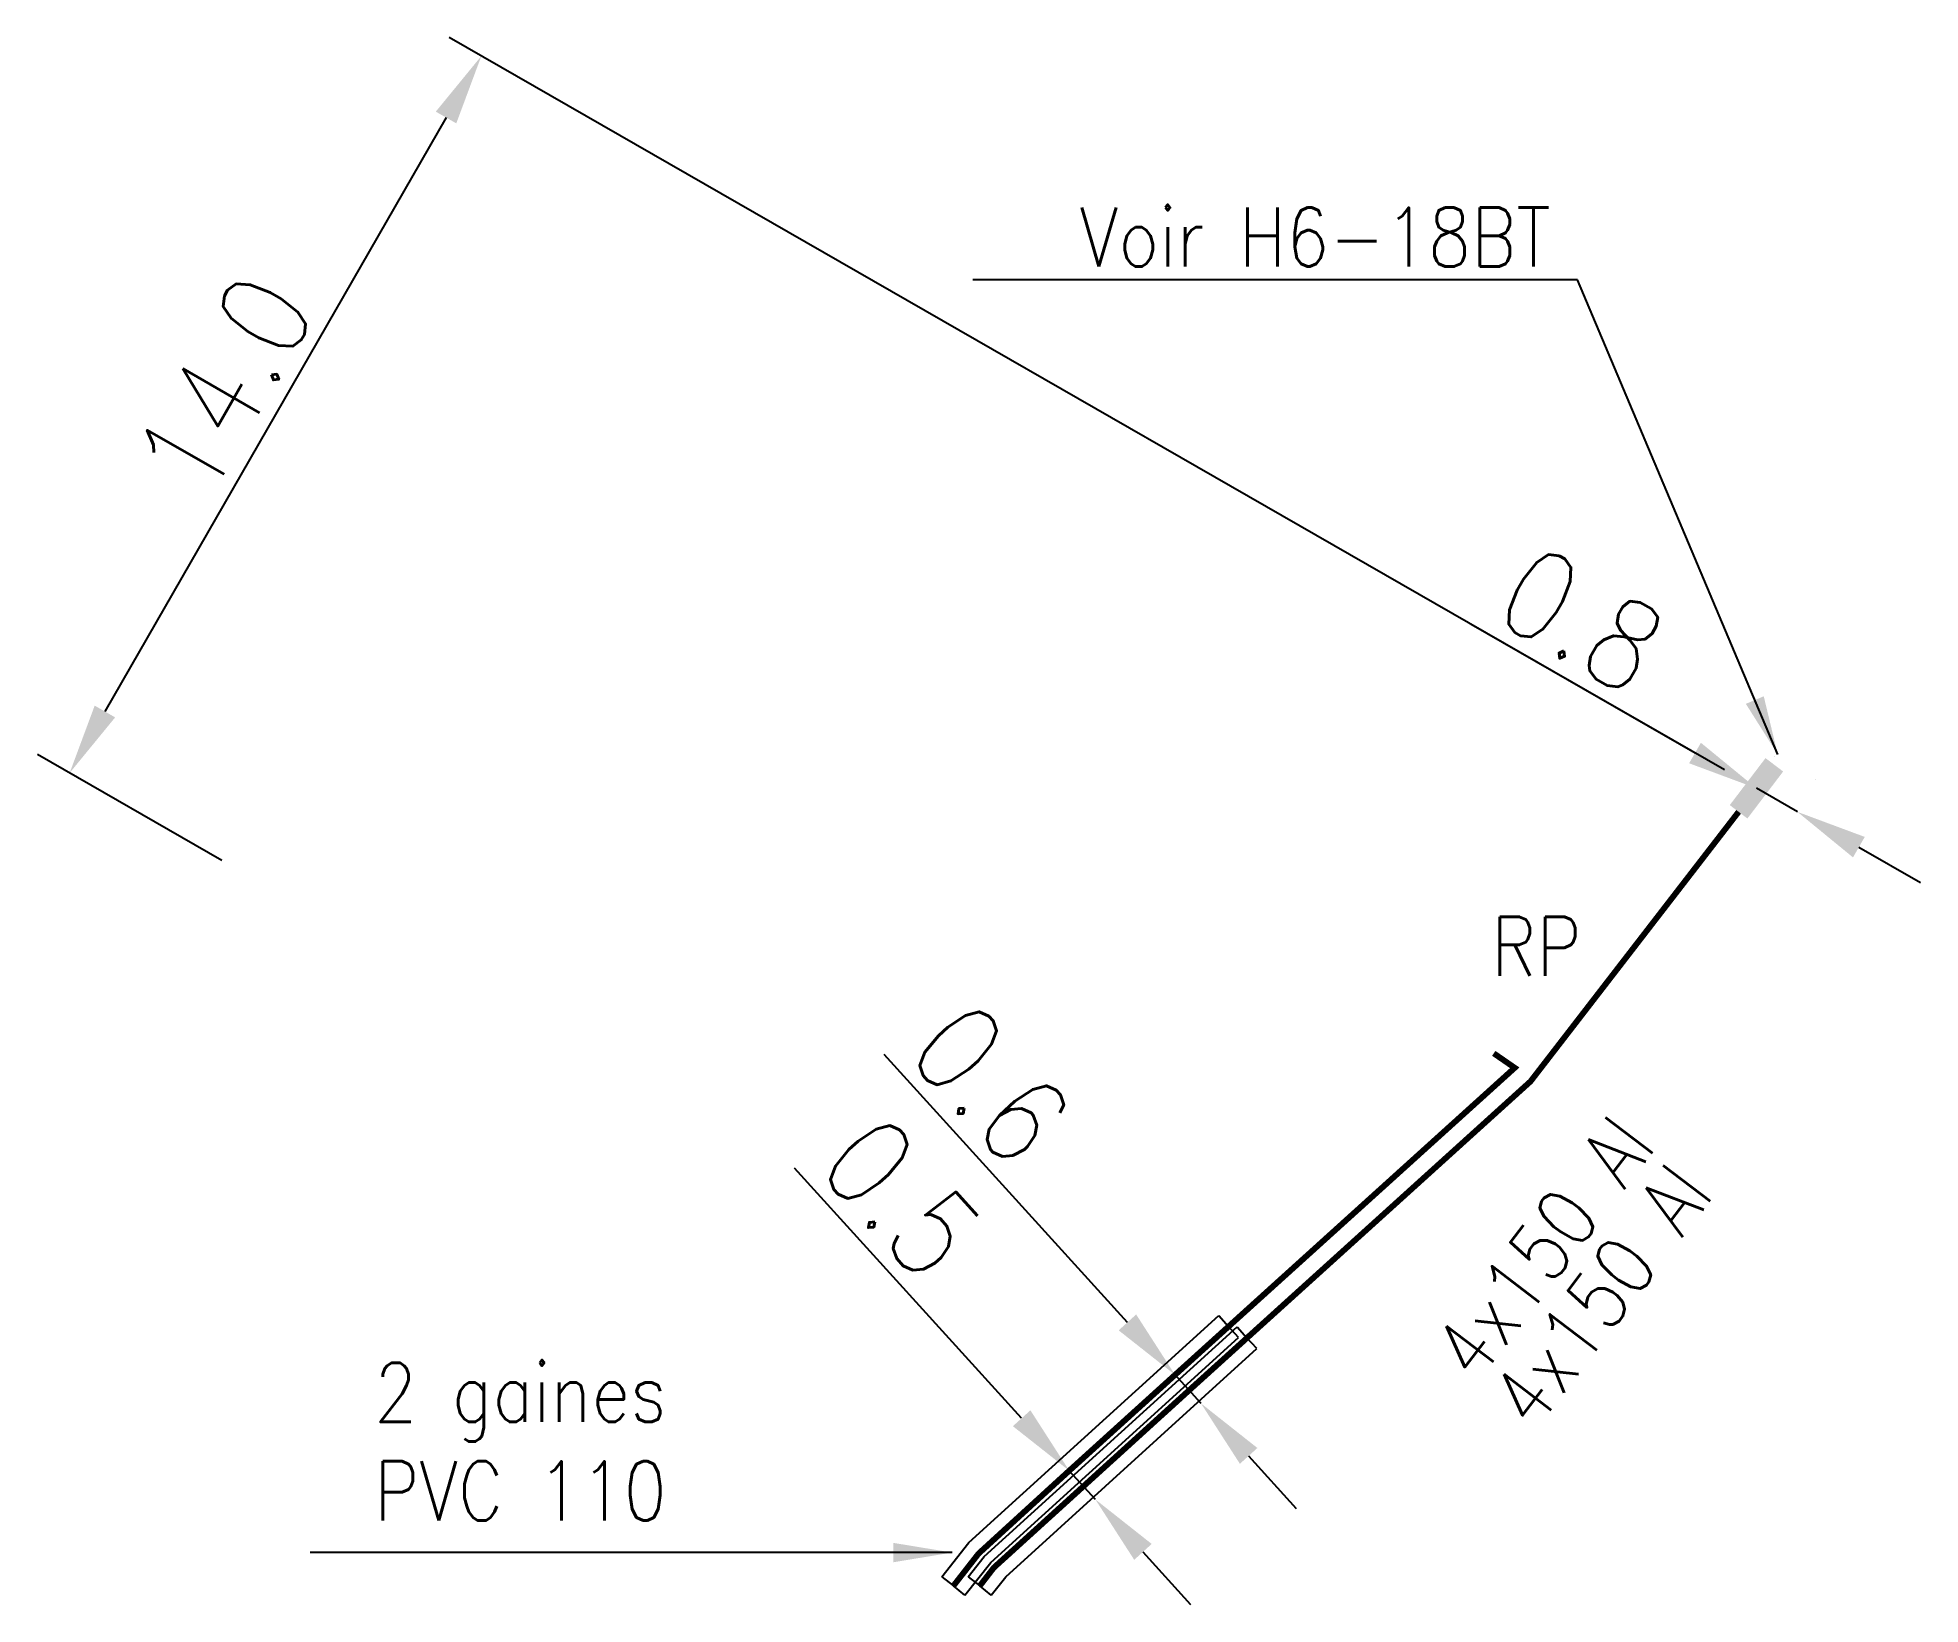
# Model space of a CAD drawing. Header units: millimetres. Extents: x 157000 to 157476, y 155000 to 155632.
# Drawn here: x 157282.9 to 157314.79, y 154999.69 to 155026.22 of the extents above.
import ezdxf
from ezdxf.enums import TextEntityAlignment as Align

# ---------------------------------------------------------------- set-up
doc = ezdxf.new("R2010")
doc.units = ezdxf.units.MM
doc.header["$PDMODE"] = 34
doc.linetypes.add('B_ST_Al', pattern=[2000, 1000, 1000])
doc.layers.get('0').update_dxf_attribs({"linetype": 'CONTINUOUS'})
doc.layers.get('Defpoints').update_dxf_attribs({"linetype": 'CONTINUOUS'})
for name, color, linetype in [('B_100', 3, 'CONTINUOUS'), ('B_110', 1, 'CONTINUOUS'), ('B_300', 7, 'CONTINUOUS'), ('B_400', 7, 'CONTINUOUS')]:
    doc.layers.add(name, color=color, linetype=linetype)
doc.styles.get("Standard").update_dxf_attribs({"font": 'romans.shx', "width": 0.85})
doc.dimstyles.get("Standard").update_dxf_attribs({"dimtxt": 1.5, "dimasz": 1.2, "dimexe": 0.625, "dimexo": 0.625, "dimgap": 0.25, "dimtad": 1, "dimdec": 1, "dimzin": 0, "dimdsep": 46, "dimtxsty": 'Standard', "dimcen": -0.5, "dimadec": 0, "dimazin": 0, "dimtfac": 1, "dimtdec": 1, "dimtmove": 0, "dimatfit": 3, "dimfxl": 1, "dimtolj": 1, "dimtzin": 0, "dimarcsym": 0})

# ---------------------------------------------------------------- blocks, each defined once
blk = doc.blocks.new('B_300_03')
at = {"color": 0, "linetype": 'Continuous'}
blk.add_solid([(-1, 0.375), (-1, -0.375), (1, 0.375), (1, -0.375)], dxfattribs=at)
at = {"color": 0, "linetype": 'Continuous', "width": 0.75, "flags": 3}
for tag, p in [('DEF_LEG', (0, -4.25)), ('DEF_COUP', (0, -6.75)), ('DEF_TYPE', (0, -9.25))]:
    blk.add_attdef(tag, text='', height=1.2, dxfattribs=at).set_placement(p, align=Align.MIDDLE)
blk = doc.blocks.new('*D23')
at = {"layer": 'B_300', "color": 0, "linetype": 'Continuous', "lineweight": -2}
for p, q in [((157311.468, 155013.818), (157289.873, 155026.219)), ((157289.817, 155024.867), (157284.041, 155014.807)), ((157286.021, 155012.286), (157282.901, 155014.078))]:
    blk.add_line(p, q, dxfattribs=at)
at = {"layer": 'B_300', "color": 0, "linetype": 'Continuous'}
for points in [[(157289.644, 155024.966), (157289.991, 155024.767), (157290.415, 155025.907)], [(157283.867, 155014.907), (157284.214, 155014.708), (157283.443, 155013.767)]]:
    blk.add_solid(points, dxfattribs=at)
at = {"layer": 'Defpoints', "color": 0, "linetype": 'Continuous'}
for p in [(157283.443, 155013.767), (157312.01, 155013.507), (157286.563, 155011.975)]:
    blk.add_point(p, dxfattribs=at)
at = {"layer": 'B_300', "color": 0, "linetype": 'Continuous', "insert": (157286.062, 155020.335), "char_height": 1.5, "attachment_point": 5, "rotation": 60.1349}
blk.add_mtext('\\A1;14.0', dxfattribs=at)
blk = doc.blocks.new('*D24')
at = {"layer": 'B_300', "color": 0, "linetype": 'Continuous', "lineweight": -2}
for p, q in [((157310.97, 155014.104), (157307.179, 155016.281)), ((157312.322, 155014.049), (157312.322, 155014.049)), ((157312.704, 155013.108), (157312.01, 155013.507)), ((157313.015, 155013.65), (157313.015, 155013.65)), ((157313.745, 155012.511), (157314.786, 155011.913))]:
    blk.add_line(p, q, dxfattribs=at)
at = {"layer": 'B_300', "color": 0, "linetype": 'Continuous'}
for points in [[(157311.069, 155014.278), (157310.87, 155013.931), (157312.01, 155013.507)], [(157313.844, 155012.684), (157313.645, 155012.337), (157312.704, 155013.108)]]:
    blk.add_solid(points, dxfattribs=at)
at = {"layer": 'Defpoints', "color": 0, "linetype": 'Continuous'}
for p in [(157312.01, 155013.507), (157312.704, 155013.108), (157312.704, 155013.108)]:
    blk.add_point(p, dxfattribs=at)
at = {"layer": 'B_300', "color": 0, "linetype": 'Continuous', "insert": (157309.052, 155016.359), "char_height": 1.5, "attachment_point": 5, "rotation": 330.1349}
blk.add_mtext('\\A1;0.8', dxfattribs=at)
blk = doc.blocks.new('*D26')
at = {"layer": 'B_100', "color": 0, "linetype": 'Continuous', "lineweight": -2}
for p, q in [((157299.565, 155002.839), (157295.721, 155007.073)), ((157300.814, 155001.465), (157300.372, 155001.951)), ((157300.351, 155001.045), (157300.351, 155001.045)), ((157301.62, 155000.577), (157302.427, 154999.688))]:
    blk.add_line(p, q, dxfattribs=at)
at = {"layer": 'B_100', "color": 0, "linetype": 'Continuous'}
for points in [[(157299.714, 155002.974), (157299.417, 155002.705), (157300.372, 155001.951)], [(157301.768, 155000.711), (157301.472, 155000.442), (157300.814, 155001.465)]]:
    blk.add_solid(points, dxfattribs=at)
at = {"layer": 'Defpoints', "color": 0, "linetype": 'Continuous'}
for p in [(157300.372, 155001.951), (157300.814, 155001.465), (157300.814, 155001.465)]:
    blk.add_point(p, dxfattribs=at)
at = {"layer": 'B_100', "color": 0, "linetype": 'Continuous', "insert": (157297.527, 155006.572), "char_height": 1.5, "attachment_point": 5, "rotation": 312.2425}
blk.add_mtext('\\A1;0.5', dxfattribs=at)
blk = doc.blocks.new('*D27')
at = {"layer": 'B_100', "color": 0, "linetype": 'Continuous', "lineweight": -2}
for p, q in [((157301.357, 155004.463), (157297.237, 155009)), ((157302.604, 155003.09), (157302.164, 155003.574)), ((157303.066, 155003.511), (157303.066, 155003.511)), ((157303.41, 155002.202), (157304.217, 155001.314))]:
    blk.add_line(p, q, dxfattribs=at)
at = {"layer": 'B_100', "color": 0, "linetype": 'Continuous'}
for points in [[(157301.505, 155004.597), (157301.209, 155004.328), (157302.164, 155003.574)], [(157303.558, 155002.336), (157303.262, 155002.068), (157302.604, 155003.09)]]:
    blk.add_solid(points, dxfattribs=at)
at = {"layer": 'Defpoints', "color": 0, "linetype": 'Continuous'}
for p in [(157302.164, 155003.574), (157302.604, 155003.09), (157302.604, 155003.09)]:
    blk.add_point(p, dxfattribs=at)
at = {"layer": 'B_100', "color": 0, "linetype": 'Continuous', "insert": (157299.043, 155008.499), "char_height": 1.5, "attachment_point": 5, "rotation": 312.2425}
blk.add_mtext('\\A1;0.6', dxfattribs=at)

msp = doc.modelspace()

# ---------------------------------------------------------------- linework, layer by layer
at = {"layer": 'B_100', "linetype": 'B_ST_Al', "ltscale": 0.5, "const_width": 0.1, "flags": 128}
msp.add_lwpolyline([(157298.409, 155000), (157298.837, 155000.548), (157300.372, 155001.951), (157302.164, 155003.574), (157307.916, 155008.774), (157307.561, 155009.019)], dxfattribs=at)
at = {"layer": 'B_110', "linetype": 'B_ST_Al', "ltscale": 0.5, "const_width": 0.1, "flags": 128}
msp.add_lwpolyline([(157298.856, 155000), (157299.095, 155000.31), (157300.612, 155001.687), (157302.402, 155003.313), (157308.183, 155008.543), (157308.183, 155008.543), (157311.708, 155013.109), (157311.708, 155013.109), (157311.708, 155013.109), (157311.708, 155013.109), (157311.708, 155013.109)], dxfattribs=at)
at = {"layer": 'B_400', "color": 7, "linetype": 'CONTINUOUS'}
for p, q in [((157298.674, 155000.738), (157302.903, 155004.58)), ((157302.903, 155004.58), (157303.071, 155004.394)), ((157298.931, 155000.498), (157303.214, 155004.389)), ((157299.041, 155000.395), (157303.239, 155004.209)), ((157303.239, 155004.209), (157303.071, 155004.394)), ((157303.214, 155004.389), (157303.382, 155004.204)), ((157303.55, 155004.018), (157303.382, 155004.204)), ((157299.298, 155000.156), (157303.55, 155004.018)), ((157298.213, 155000.155), (157298.674, 155000.738)), ((157298.605, 154999.845), (157299.041, 155000.395)), ((157298.66, 155000.155), (157298.931, 155000.498)), ((157298.213, 155000.155), (157298.409, 155000)), ((157298.605, 154999.845), (157298.409, 155000)), ((157298.66, 155000.155), (157298.856, 155000)), ((157299.052, 154999.845), (157298.856, 155000)), ((157299.052, 154999.845), (157299.298, 155000.156))]:
    msp.add_line(p, q, dxfattribs=at)

# ---------------------------------------------------------------- block references
at = {"layer": 'B_300', "xscale": 0.5, "yscale": 0.5, "zscale": 0.5, "rotation": 52.7416025042759}
msp.add_blockref('B_300_03', (157312.01, 155013.507), dxfattribs=at)

# ---------------------------------------------------------------- texts
at = {"layer": 'B_100', "linetype": 'Continuous', "width": 0.85}
msp.add_text('RP', height=1, dxfattribs=at).set_placement((157308.284, 155010.832), align=Align.MIDDLE)
msp.add_text('4x150 Al', height=1, rotation=52.708, dxfattribs=at).set_placement((157308.406, 155005.734), align=Align.MIDDLE)
at = {"layer": 'B_110', "linetype": 'Continuous', "width": 0.85}
msp.add_text('4x150 Al', height=1, rotation=52.708, dxfattribs=at).set_placement((157309.384, 155004.919), align=Align.MIDDLE)
at = {"layer": 'B_300', "linetype": 'Continuous', "insert": (157308.525, 155022.341), "char_height": 1, "attachment_point": 9}
msp.add_mtext('\\A1;Voir H6-18BT', dxfattribs=at)
at = {"layer": 'B_400', "linetype": 'Continuous', "insert": (157293.555, 155001.11), "char_height": 1, "attachment_point": 9}
msp.add_mtext('\\A1;2 gaines\\PPVC 110', dxfattribs=at)

# ---------------------------------------------------------------- dimensions: what is measured, and where the dimension line sits
at = {"layer": 'B_100', "linetype": 'Continuous'}
for base, p1, p2, text, picture, middle in [((157302.604, 155003.09), (157302.164, 155003.574), (157302.604, 155003.09), '0.6', '*D27', (157298.303, 155007.826)), ((157300.814, 155001.465), (157300.372, 155001.951), (157300.814, 155001.465), '0.5', '*D26', (157296.787, 155005.899))]:
    dim = msp.add_linear_dim(base=base, p1=p1, p2=p2, angle=132.2425, text=text, dimstyle='Standard', dxfattribs=at)
    dim.commit()
    dim.dimension.update_dxf_attribs({"geometry": picture, "text_midpoint": middle, "dimtype": 160})
at = {"layer": 'B_300', "linetype": 'Continuous'}
for base, p2, angle, picture, middle in [((157283.443, 155013.767), (157286.563, 155011.975), 60.1349, '*D23', (157286.929, 155019.837)), ((157312.704, 155013.108), (157312.704, 155013.108), 150.1349, '*D24', (157308.554, 155015.491))]:
    dim = msp.add_linear_dim(base=base, p1=(157312.01, 155013.507), p2=p2, angle=angle, dimstyle='Standard', dxfattribs=at)
    dim.commit()
    dim.dimension.update_dxf_attribs({"geometry": picture, "text_midpoint": middle, "dimtype": 160})

# ---------------------------------------------------------------- leaders
at = {"layer": 'B_300', "linetype": 'Continuous', "annotation_type": 0, "has_hookline": 1, "hookline_direction": 1, "text_width": 8.986}
msp.add_leader([(157312.371, 155014.08), (157308.977, 155022.116), (157307.977, 155022.116)], dimstyle='Standard', override={"dimasz": 1, "dimgap": 0.25, "dimtad": 1}, dxfattribs=at)
at = {"layer": 'B_400', "linetype": 'Continuous', "annotation_type": 0, "has_hookline": 1, "hookline_direction": 1, "text_width": 5.464}
msp.add_leader([(157298.39, 155000.565), (157293.233, 155000.565)], dimstyle='Standard', override={"dimasz": 1, "dimgap": 0.25, "dimtad": 1}, dxfattribs=at)

doc.saveas('drawing.dxf')
